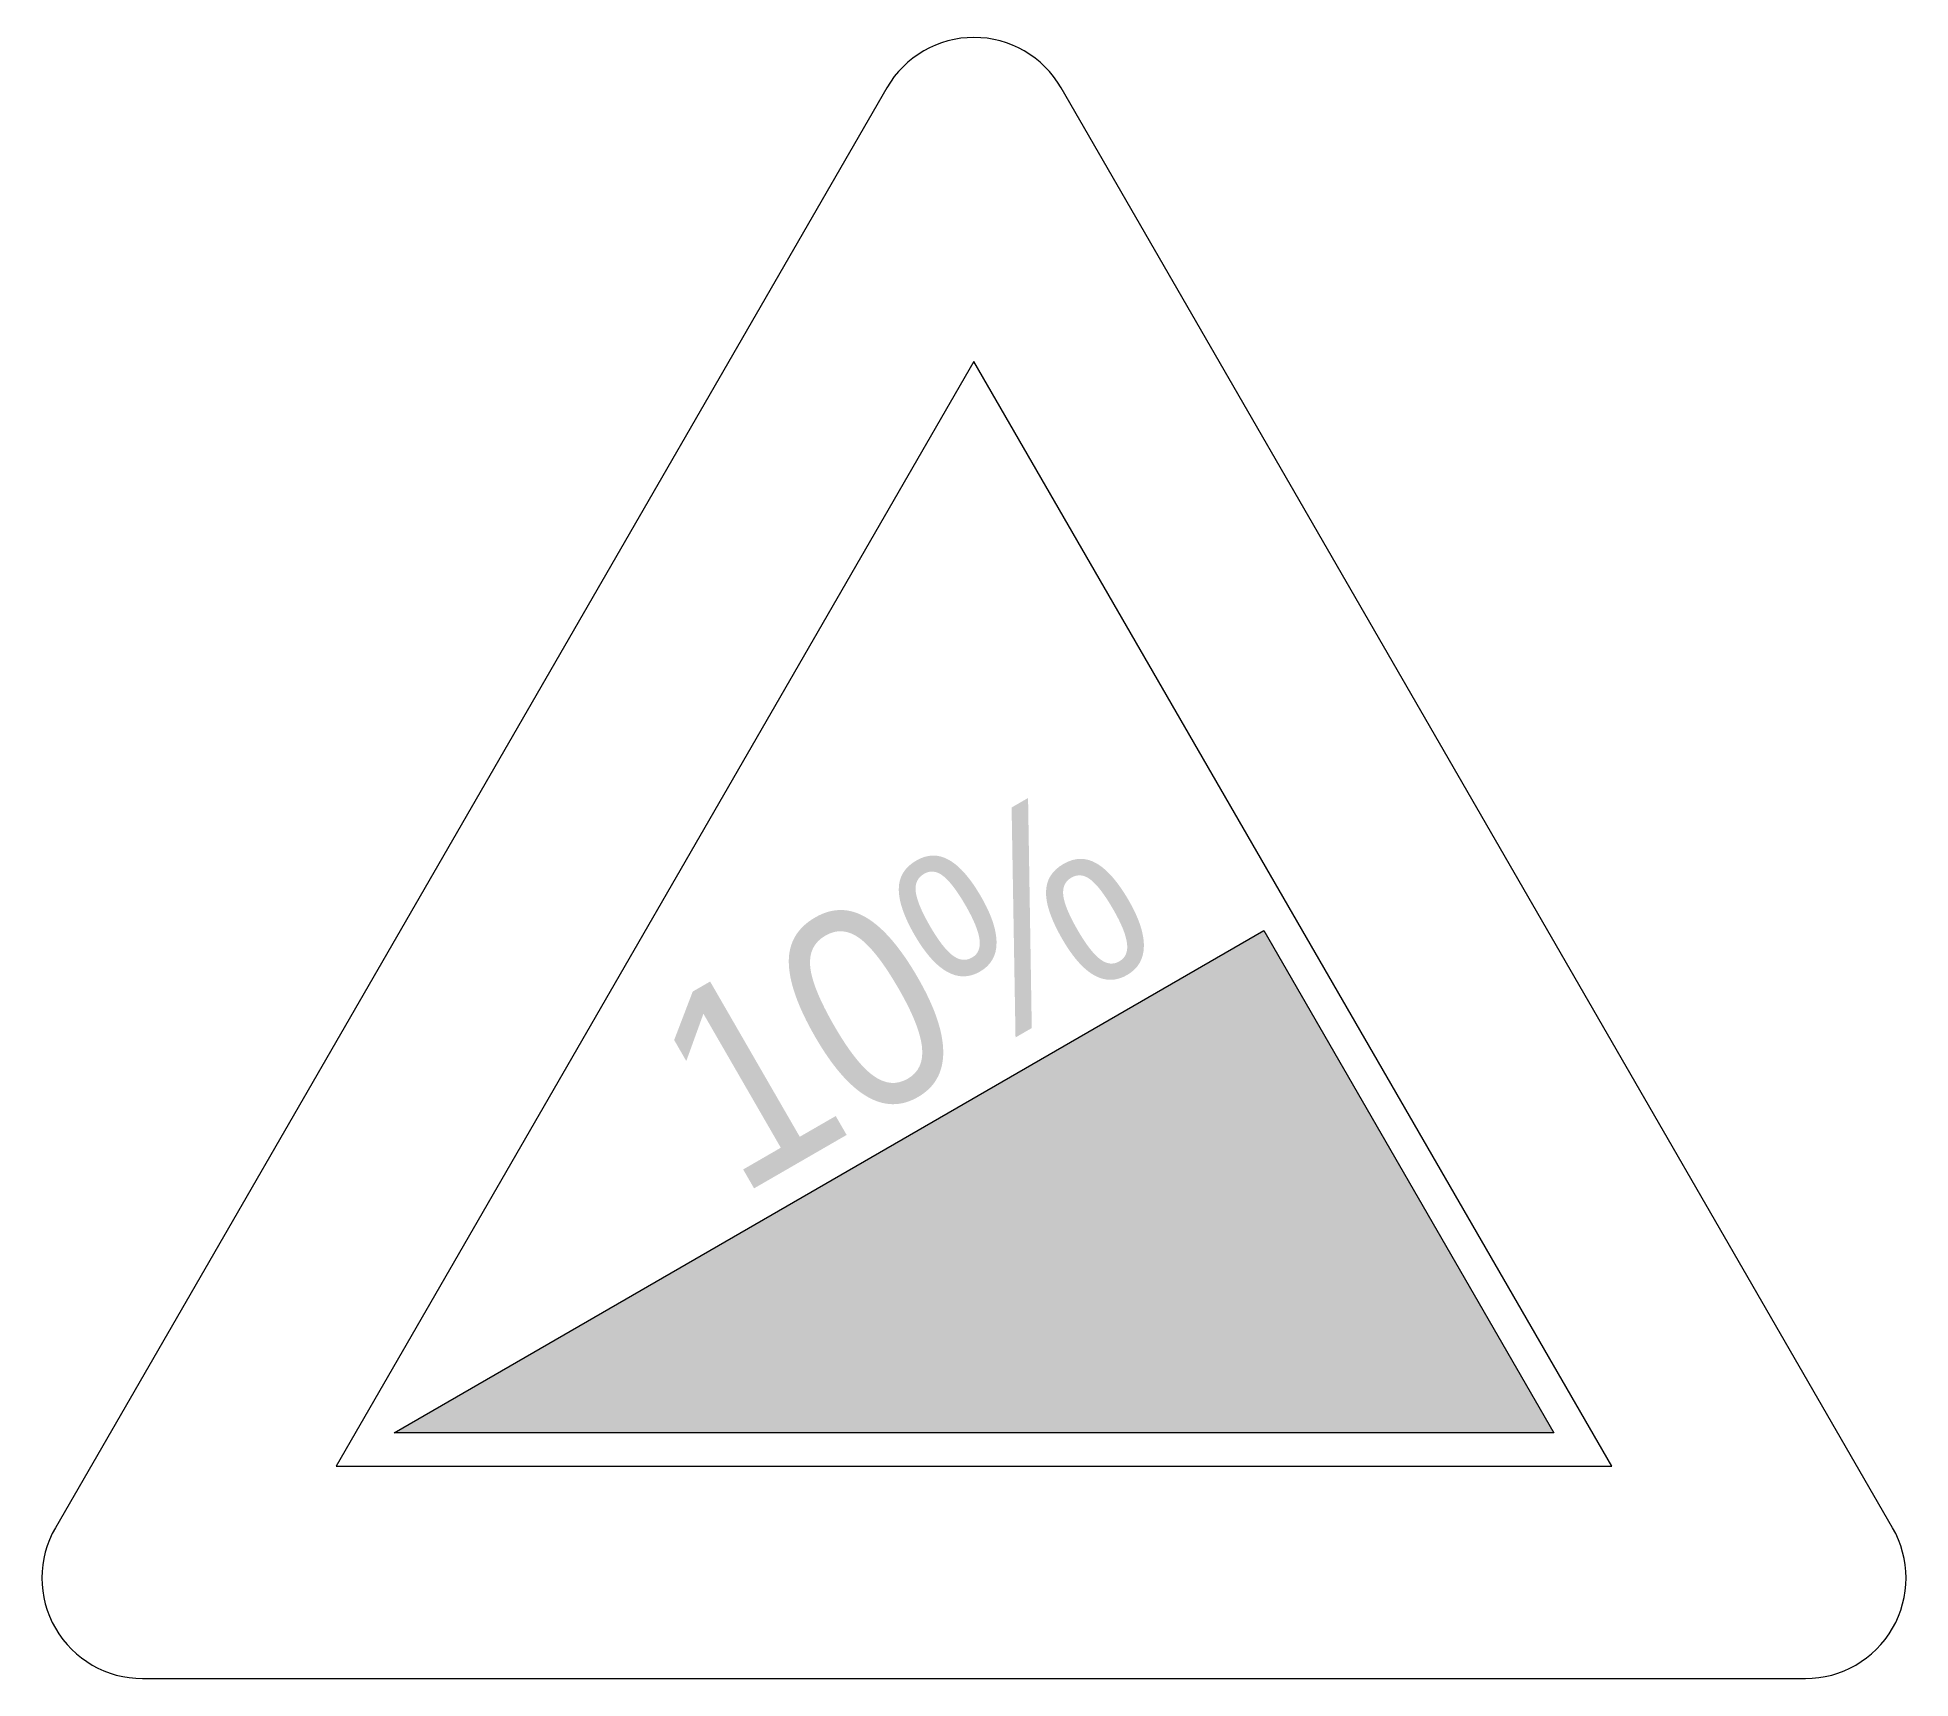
# Model space of a CAD drawing. Header units: millimetres. Extents: x 1877.806 to 1878.325, y 899.956 to 900.41.
import ezdxf
from ezdxf.enums import TextEntityAlignment as Align

# ---------------------------------------------------------------- set-up
doc = ezdxf.new("R2010")
doc.units = ezdxf.units.MM
doc.layers.get('0').update_dxf_attribs({"lineweight": 9})
doc.styles.add('SANSERIF', font='sas_____.pfb', dxfattribs={"oblique": 1.17516e-08})

# ---------------------------------------------------------------- blocks, each defined once
blk = doc.blocks.new('*U125')
h = blk.add_hatch(color=256)
h.paths.add_polyline_path([(0.08022, 0.20697), (0, 0.16065), (0.10697, 0.16065)])
h.paths.add_polyline_path([(0.10697, 0.16065), (0, 0.16065), (0, 0.06802), (0.16045, 0.06802)])
h.paths.add_polyline_path([(0, 0.16065), (-0.16045, 0.06802), (0, 0.06802)])
blk.add_lwpolyline([(-0.23006, 0), (0.23006, 0, 0.57735), (0.25416, 0.04174), (0.0241, 0.44022, 0.57735), (-0.0241, 0.44022), (-0.25416, 0.04174, 0.57735)], format="xyb", close=True)
for points in [[(-0.17651, 0.05874), (0.17651, 0.05874), (0, 0.36447)], [(-0.16045, 0.06802), (0.08022, 0.20697), (0.16045, 0.06802)]]:
    blk.add_lwpolyline(points, close=True)
at = {"style": 'SANSERIF', "oblique": 0, "width": 0.898674}
blk.add_attdef('P1%', text='', height=0.05565, rotation=30, dxfattribs=at).set_placement((-0.06537, 0.13304), (0.05352, 0.20168), align=Align.FIT)

msp = doc.modelspace()

# ---------------------------------------------------------------- block references
ref = msp.add_blockref('*U125', (1878.06538, 899.95559))
ref.add_attrib('P1%', '10%', dxfattribs={"height": 0.055652, "rotation": 30, "style": 'SANSERIF', "width": 1.138491}).set_placement((1878.00001, 900.08862), (1878.1189, 900.15726), align=Align.FIT)

doc.saveas('drawing.dxf')
